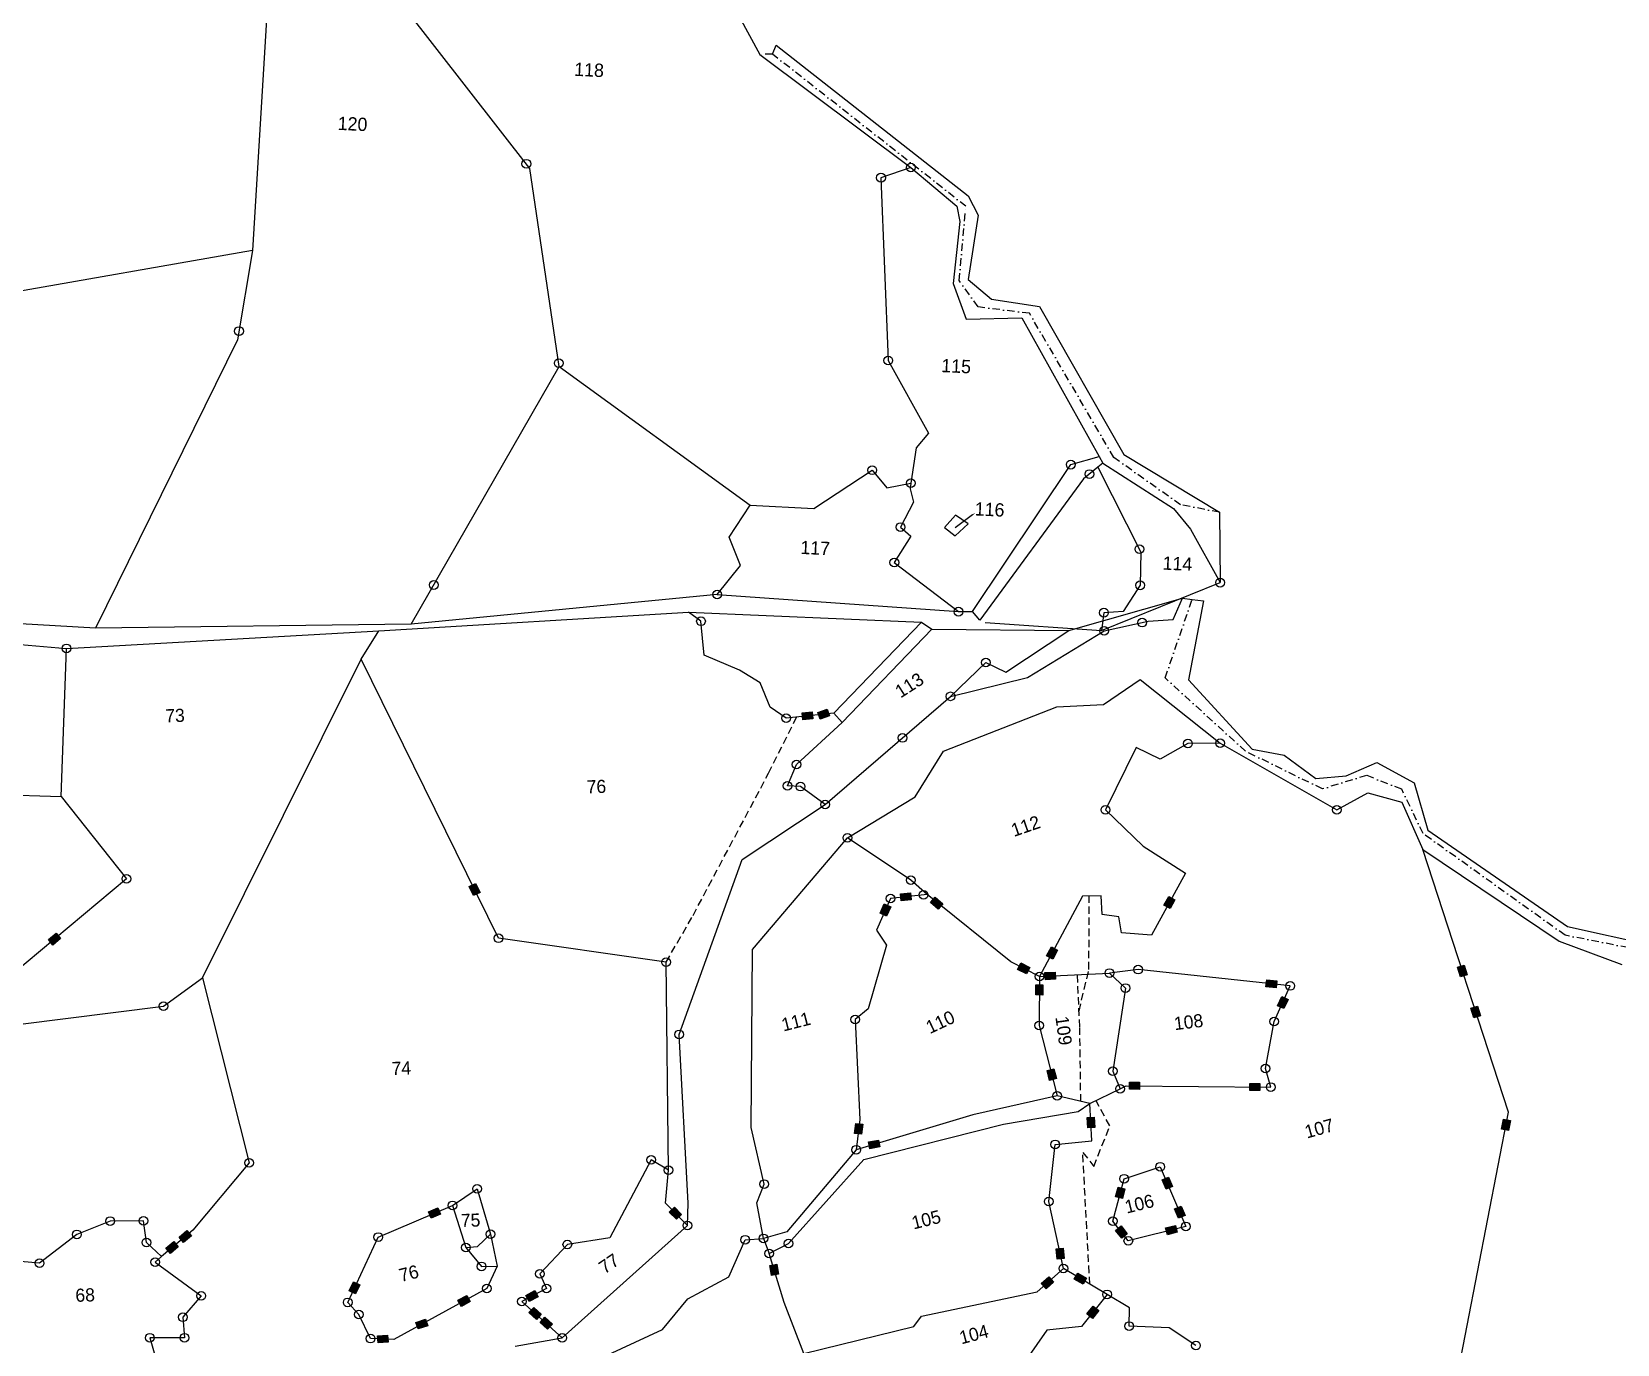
# Model space of a CAD drawing. Header units: metres. Extents: x 315549 to 321517, y 1890879 to 1895671.
# Drawn here: x 319519 to 320590, y 1892968 to 1893855 of the extents above; entities that cross this region are included whole.
import ezdxf

# ---------------------------------------------------------------- set-up
doc = ezdxf.new("R2010")
doc.units = ezdxf.units.M
doc.header["$MEASUREMENT"] = 0
doc.linetypes.add('DASHDOT', pattern=[1, 0.5, -0.25, 0, -0.25])
doc.linetypes.add('DASHED', pattern=[0.75, 0.5, -0.25])
for name, color, linetype in [('LINE_FOOTPATH', 1, 'DASHED'), ('OFF', 1, 'Continuous'), ('POLY_PARCEL', 6, 'Continuous'), ('POLY_ROAD', 30, 'Continuous'), ('POLY_WATER', 4, 'Continuous'), ('TEXT_PARCEL', 7, 'Continuous'), ('V_BOUND_LINE', 7, 'Continuous'), ('V_BOUND_STREAM_LINE', 7, 'DASHDOT')]:
    doc.layers.add(name, color=color, linetype=linetype)
doc.styles.add('TEXT_MAP', font='')
doc.styles.get('TEXT_MAP').set_extended_font_data('Kruti Dev 050')

msp = doc.modelspace()

# ---------------------------------------------------------------- hatches: boundary and pattern name
for points in [[(320046.4, 1893390.7), (320046, 1893395.4), (320039.1, 1893394.7), (320039.6, 1893390)], [(320057.7, 1893392.8), (320056.1, 1893397.2), (320049.7, 1893394.9), (320051.3, 1893390.4)], [(319817.2, 1893271.3), (319821.5, 1893273.4), (319818.4, 1893279.5), (319814.2, 1893277.4)], [(320112.8, 1893268.5), (320112.3, 1893273.2), (320105.5, 1893272.4), (320106, 1893267.7)], [(320131.1, 1893262.2), (320134.2, 1893265.7), (320129, 1893270.2), (320125.9, 1893266.7)], [(320290.9, 1893268.5), (320286.8, 1893270.8), (320283.5, 1893264.8), (320287.7, 1893262.5)], [(320091.9, 1893259.4), (320096.2, 1893257.5), (320099, 1893263.8), (320094.6, 1893265.7)], [(319538.2, 1893242.3), (319535.1, 1893246), (319529.9, 1893241.6), (319532.9, 1893237.9)], [(320204.3, 1893230.7), (320208.5, 1893228.4), (320211.7, 1893234.5), (320207.5, 1893236.7)], [(320190.8, 1893218.5), (320192.9, 1893222.7), (320186.8, 1893225.8), (320184.6, 1893221.5)], [(320210.3, 1893214.9), (320210.1, 1893219.6), (320203.2, 1893219.3), (320203.5, 1893214.5)], [(320484, 1893216.4), (320488.5, 1893217.9), (320486.4, 1893224.4), (320481.9, 1893222.9)], [(320197, 1893204.2), (320201.8, 1893204.1), (320201.8, 1893211), (320197.1, 1893211)], [(320359.3, 1893209), (320359.9, 1893213.7), (320353, 1893214.4), (320352.5, 1893209.7)], [(320360.2, 1893196.9), (320364.5, 1893195), (320367.4, 1893201.2), (320363.1, 1893203.1)], [(320493, 1893188.8), (320497.5, 1893190.2), (320495.4, 1893196.7), (320490.9, 1893195.3)], [(320206.3, 1893146.5), (320210.9, 1893147.7), (320209.2, 1893154.3), (320204.6, 1893153.1)], [(320267.1, 1893140.4), (320267.1, 1893145.2), (320260.3, 1893145.2), (320260.2, 1893140.5)], [(320348.3, 1893139.7), (320348.4, 1893144.4), (320341.5, 1893144.5), (320341.5, 1893139.7)], [(320232.1, 1893114.5), (320236.8, 1893114.8), (320236.5, 1893121.6), (320231.8, 1893121.4)], [(320511.7, 1893113.6), (320516.4, 1893112.7), (320517.7, 1893119.5), (320513, 1893120.4)], [(320074.6, 1893110.6), (320079.3, 1893110.1), (320080.1, 1893116.9), (320075.4, 1893117.4)], [(320091.6, 1893101.6), (320090.7, 1893106.2), (320083.9, 1893104.9), (320084.8, 1893100.3)], [(320285, 1893073), (320289.4, 1893074.9), (320286.7, 1893081.2), (320282.3, 1893079.3)], [(320250.9, 1893067.9), (320255.5, 1893066.7), (320257.2, 1893073.3), (320252.6, 1893074.5)], [(319794.9, 1893056.1), (319793, 1893060.5), (319786.7, 1893057.8), (319788.6, 1893053.4)], [(319954.2, 1893052.7), (319957.6, 1893056), (319952.8, 1893060.9), (319949.4, 1893057.6)], [(320293.5, 1893053.4), (320297.8, 1893055.3), (320295.1, 1893061.6), (320290.8, 1893059.7)], [(319626.6, 1893041.6), (319623.5, 1893045.2), (319618.3, 1893040.7), (319621.3, 1893037.1)], [(320255.1, 1893039.9), (320258.8, 1893042.8), (320254.6, 1893048.2), (320250.8, 1893045.2)], [(320292.5, 1893043.9), (320291.4, 1893048.5), (320284.7, 1893046.9), (320285.9, 1893042.3)], [(319617.6, 1893034), (319614.6, 1893037.6), (319609.3, 1893033.1), (319612.4, 1893029.5)], [(320211.4, 1893025.8), (320216.1, 1893026.3), (320215.4, 1893033.1), (320210.7, 1893032.7)], [(320018.4, 1893014.8), (320023.1, 1893015.6), (320022, 1893022.3), (320017.3, 1893021.5)], [(320209, 1893010.3), (320205.8, 1893013.9), (320200.7, 1893009.3), (320203.9, 1893005.8)], [(320228.9, 1893008.9), (320231.3, 1893012.9), (320225.4, 1893016.4), (320223, 1893012.3)], [(319740.3, 1893008.5), (319736, 1893010.5), (319733.1, 1893004.3), (319737.4, 1893002.3)], [(319860.8, 1893000.4), (319858.6, 1893004.5), (319852.5, 1893001.3), (319854.7, 1892997.2)], [(319814.9, 1892997.1), (319812.6, 1893001.3), (319806.6, 1892998), (319808.9, 1892993.8)], [(319859.7, 1892985.1), (319862.9, 1892988.6), (319857.8, 1892993.2), (319854.6, 1892989.7)], [(320239.5, 1892991.2), (320235.8, 1892994.1), (320231.5, 1892988.8), (320235.2, 1892985.8)], [(319786.2, 1892980.8), (319784.7, 1892985.3), (319778.2, 1892983.1), (319779.7, 1892978.6)], [(319867.2, 1892978.4), (319870.4, 1892981.9), (319865.3, 1892986.5), (319862.1, 1892982.9)], [(319759.5, 1892969.8), (319759.1, 1892974.5), (319752.3, 1892973.9), (319752.7, 1892969.2)]]:
    msp.add_hatch(color=256).paths.add_polyline_path(points)

# ---------------------------------------------------------------- linework, layer by layer
for p, q in [((320039.1, 1893394.7), (320046, 1893395.4)), ((320039.6, 1893390), (320039.1, 1893394.7)), ((320046.4, 1893390.7), (320039.6, 1893390)), ((320046, 1893395.4), (320046.4, 1893390.7)), ((320049.7, 1893394.9), (320056.1, 1893397.2)), ((320051.3, 1893390.4), (320049.7, 1893394.9)), ((320057.7, 1893392.8), (320051.3, 1893390.4)), ((320056.1, 1893397.2), (320057.7, 1893392.8)), ((319814.2, 1893277.4), (319818.4, 1893279.5)), ((319817.2, 1893271.3), (319814.2, 1893277.4)), ((319821.5, 1893273.4), (319817.2, 1893271.3)), ((319818.4, 1893279.5), (319821.5, 1893273.4)), ((320105.5, 1893272.4), (320112.3, 1893273.2)), ((320106, 1893267.7), (320105.5, 1893272.4)), ((320112.3, 1893273.2), (320112.8, 1893268.5)), ((320125.9, 1893266.7), (320129, 1893270.2)), ((320129, 1893270.2), (320134.2, 1893265.7)), ((320283.5, 1893264.8), (320286.8, 1893270.8)), ((320286.8, 1893270.8), (320290.9, 1893268.5)), ((320091.9, 1893259.4), (320094.6, 1893265.7)), ((320096.2, 1893257.5), (320091.9, 1893259.4)), ((320094.6, 1893265.7), (320099, 1893263.8)), ((320099, 1893263.8), (320096.2, 1893257.5)), ((320112.8, 1893268.5), (320106, 1893267.7)), ((320131.1, 1893262.2), (320125.9, 1893266.7)), ((320134.2, 1893265.7), (320131.1, 1893262.2)), ((320287.7, 1893262.5), (320283.5, 1893264.8)), ((320290.9, 1893268.5), (320287.7, 1893262.5)), ((319529.9, 1893241.6), (319535.1, 1893246)), ((319532.9, 1893237.9), (319529.9, 1893241.6)), ((319538.2, 1893242.3), (319532.9, 1893237.9)), ((319535.1, 1893246), (319538.2, 1893242.3)), ((320204.3, 1893230.7), (320207.5, 1893236.7)), ((320208.5, 1893228.4), (320204.3, 1893230.7)), ((320207.5, 1893236.7), (320211.7, 1893234.5)), ((320211.7, 1893234.5), (320208.5, 1893228.4)), ((320184.6, 1893221.5), (320186.8, 1893225.8)), ((320190.8, 1893218.5), (320184.6, 1893221.5)), ((320186.8, 1893225.8), (320192.9, 1893222.7)), ((320192.9, 1893222.7), (320190.8, 1893218.5)), ((320203.2, 1893219.3), (320210.1, 1893219.6)), ((320203.5, 1893214.5), (320203.2, 1893219.3)), ((320210.1, 1893219.6), (320210.3, 1893214.9)), ((320481.9, 1893222.9), (320486.4, 1893224.4)), ((320484, 1893216.4), (320481.9, 1893222.9)), ((320488.5, 1893217.9), (320484, 1893216.4)), ((320486.4, 1893224.4), (320488.5, 1893217.9)), ((320197, 1893204.2), (320197.1, 1893211)), ((320197.1, 1893211), (320201.8, 1893211)), ((320201.8, 1893211), (320201.8, 1893204.1)), ((320210.3, 1893214.9), (320203.5, 1893214.5)), ((320352.5, 1893209.7), (320353, 1893214.4)), ((320359.3, 1893209), (320352.5, 1893209.7)), ((320353, 1893214.4), (320359.9, 1893213.7)), ((320359.9, 1893213.7), (320359.3, 1893209)), ((320201.8, 1893204.1), (320197, 1893204.2)), ((320360.2, 1893196.9), (320363.1, 1893203.1)), ((320364.5, 1893195), (320360.2, 1893196.9)), ((320363.1, 1893203.1), (320367.4, 1893201.2)), ((320367.4, 1893201.2), (320364.5, 1893195)), ((320490.9, 1893195.3), (320495.4, 1893196.7)), ((320493, 1893188.8), (320490.9, 1893195.3)), ((320495.4, 1893196.7), (320497.5, 1893190.2)), ((320497.5, 1893190.2), (320493, 1893188.8)), ((320204.6, 1893153.1), (320209.2, 1893154.3)), ((320206.3, 1893146.5), (320204.6, 1893153.1)), ((320209.2, 1893154.3), (320210.9, 1893147.7)), ((320210.9, 1893147.7), (320206.3, 1893146.5)), ((320260.2, 1893140.5), (320260.3, 1893145.2)), ((320260.3, 1893145.2), (320267.1, 1893145.2)), ((320267.1, 1893145.2), (320267.1, 1893140.4)), ((320341.5, 1893144.5), (320348.4, 1893144.4)), ((320341.5, 1893139.7), (320341.5, 1893144.5)), ((320348.4, 1893144.4), (320348.3, 1893139.7)), ((320267.1, 1893140.4), (320260.2, 1893140.5)), ((320348.3, 1893139.7), (320341.5, 1893139.7)), ((320231.8, 1893121.4), (320236.5, 1893121.6)), ((320232.1, 1893114.5), (320231.8, 1893121.4)), ((320236.5, 1893121.6), (320236.8, 1893114.8)), ((320511.7, 1893113.6), (320513, 1893120.4)), ((320513, 1893120.4), (320517.7, 1893119.5)), ((320074.6, 1893110.6), (320075.4, 1893117.4)), ((320079.3, 1893110.1), (320074.6, 1893110.6)), ((320075.4, 1893117.4), (320080.1, 1893116.9)), ((320080.1, 1893116.9), (320079.3, 1893110.1)), ((320236.8, 1893114.8), (320232.1, 1893114.5)), ((320516.4, 1893112.7), (320511.7, 1893113.6)), ((320517.7, 1893119.5), (320516.4, 1893112.7)), ((320083.9, 1893104.9), (320090.7, 1893106.2)), ((320084.8, 1893100.3), (320083.9, 1893104.9)), ((320091.6, 1893101.6), (320084.8, 1893100.3)), ((320090.7, 1893106.2), (320091.6, 1893101.6)), ((320282.3, 1893079.3), (320286.7, 1893081.2)), ((320285, 1893073), (320282.3, 1893079.3)), ((320286.7, 1893081.2), (320289.4, 1893074.9)), ((320250.9, 1893067.9), (320252.6, 1893074.5)), ((320255.5, 1893066.7), (320250.9, 1893067.9)), ((320252.6, 1893074.5), (320257.2, 1893073.3)), ((320257.2, 1893073.3), (320255.5, 1893066.7)), ((320289.4, 1893074.9), (320285, 1893073)), ((319786.7, 1893057.8), (319793, 1893060.5)), ((319788.6, 1893053.4), (319786.7, 1893057.8)), ((319794.9, 1893056.1), (319788.6, 1893053.4)), ((319793, 1893060.5), (319794.9, 1893056.1)), ((319949.4, 1893057.6), (319952.8, 1893060.9)), ((319954.2, 1893052.7), (319949.4, 1893057.6)), ((319952.8, 1893060.9), (319957.6, 1893056)), ((319957.6, 1893056), (319954.2, 1893052.7)), ((320290.8, 1893059.7), (320295.1, 1893061.6)), ((320293.5, 1893053.4), (320290.8, 1893059.7)), ((320295.1, 1893061.6), (320297.8, 1893055.3)), ((319618.3, 1893040.7), (319623.5, 1893045.2)), ((319623.5, 1893045.2), (319626.6, 1893041.6)), ((320250.8, 1893045.2), (320254.6, 1893048.2)), ((320255.1, 1893039.9), (320250.8, 1893045.2)), ((320254.6, 1893048.2), (320258.8, 1893042.8)), ((320284.7, 1893046.9), (320291.4, 1893048.5)), ((320285.9, 1893042.3), (320284.7, 1893046.9)), ((320291.4, 1893048.5), (320292.5, 1893043.9)), ((320297.8, 1893055.3), (320293.5, 1893053.4)), ((319609.3, 1893033.1), (319614.6, 1893037.6)), ((319614.6, 1893037.6), (319617.6, 1893034)), ((319621.3, 1893037.1), (319618.3, 1893040.7)), ((319626.6, 1893041.6), (319621.3, 1893037.1)), ((320258.8, 1893042.8), (320255.1, 1893039.9)), ((320292.5, 1893043.9), (320285.9, 1893042.3)), ((319612.4, 1893029.5), (319609.3, 1893033.1)), ((319617.6, 1893034), (319612.4, 1893029.5)), ((320210.7, 1893032.7), (320215.4, 1893033.1)), ((320211.4, 1893025.8), (320210.7, 1893032.7)), ((320216.1, 1893026.3), (320211.4, 1893025.8)), ((320215.4, 1893033.1), (320216.1, 1893026.3)), ((320017.3, 1893021.5), (320022, 1893022.3)), ((320018.4, 1893014.8), (320017.3, 1893021.5)), ((320023.1, 1893015.6), (320018.4, 1893014.8)), ((320022, 1893022.3), (320023.1, 1893015.6)), ((320200.7, 1893009.3), (320205.8, 1893013.9)), ((320205.8, 1893013.9), (320209, 1893010.3)), ((320223, 1893012.3), (320225.4, 1893016.4)), ((320225.4, 1893016.4), (320231.3, 1893012.9)), ((320231.3, 1893012.9), (320228.9, 1893008.9)), ((319733.1, 1893004.3), (319736, 1893010.5)), ((319737.4, 1893002.3), (319733.1, 1893004.3)), ((319736, 1893010.5), (319740.3, 1893008.5)), ((319740.3, 1893008.5), (319737.4, 1893002.3)), ((319852.5, 1893001.3), (319858.6, 1893004.5)), ((319858.6, 1893004.5), (319860.8, 1893000.4)), ((320203.9, 1893005.8), (320200.7, 1893009.3)), ((320209, 1893010.3), (320203.9, 1893005.8)), ((320228.9, 1893008.9), (320223, 1893012.3)), ((319806.6, 1892998), (319812.6, 1893001.3)), ((319808.9, 1892993.8), (319806.6, 1892998)), ((319814.9, 1892997.1), (319808.9, 1892993.8)), ((319812.6, 1893001.3), (319814.9, 1892997.1)), ((319854.7, 1892997.2), (319852.5, 1893001.3)), ((319854.6, 1892989.7), (319857.8, 1892993.2)), ((319860.8, 1893000.4), (319854.7, 1892997.2)), ((319857.8, 1892993.2), (319862.9, 1892988.6)), ((320231.5, 1892988.8), (320235.8, 1892994.1)), ((320235.8, 1892994.1), (320239.5, 1892991.2)), ((319778.2, 1892983.1), (319784.7, 1892985.3)), ((319779.7, 1892978.6), (319778.2, 1892983.1)), ((319786.2, 1892980.8), (319779.7, 1892978.6)), ((319784.7, 1892985.3), (319786.2, 1892980.8)), ((319859.7, 1892985.1), (319854.6, 1892989.7)), ((319862.9, 1892988.6), (319859.7, 1892985.1)), ((319862.1, 1892982.9), (319865.3, 1892986.5)), ((319867.2, 1892978.4), (319862.1, 1892982.9)), ((319865.3, 1892986.5), (319870.4, 1892981.9)), ((319870.4, 1892981.9), (319867.2, 1892978.4)), ((320235.2, 1892985.8), (320231.5, 1892988.8)), ((320239.5, 1892991.2), (320235.2, 1892985.8)), ((319752.3, 1892973.9), (319759.1, 1892974.5)), ((319752.7, 1892969.2), (319752.3, 1892973.9)), ((319759.1, 1892974.5), (319759.5, 1892969.8)), ((319759.5, 1892969.8), (319752.7, 1892969.2))]:
    msp.add_line(p, q)
msp.add_lwpolyline([(320154.3, 1893528.4), (320142.4, 1893519.6)])
for centre, radius in [((319852.8, 1893765.6), 2.97), ((320112.6, 1893763.1), 2.97), ((320092.4, 1893756.2), 2.97), ((319658.7, 1893652.6), 2.97), ((320097.3, 1893632.7), 2.97), ((319874.7, 1893630.9), 2.97), ((320086.5, 1893558.6), 2.97), ((320220.6, 1893562.4), 2.97), ((320112.6, 1893549.9), 2.97), ((320233.2, 1893556), 2.97), ((320105.6, 1893520.2), 2.97), ((320267, 1893505.3), 2.97), ((320101.4, 1893496.3), 2.97), ((319790.3, 1893481.1), 2.97), ((320321.5, 1893482.7), 2.97), ((319981.7, 1893474.7), 2.97), ((320267.5, 1893480.9), 2.97), ((320144.8, 1893463.1), 2.97), ((320243, 1893462.4), 2.97), ((319970.8, 1893456.6), 2.93), ((320243.2, 1893450.2), 2.93), ((320268.9, 1893455.7), 2.93), ((319542.2, 1893438.3), 2.93), ((320163.2, 1893428.8), 2.93), ((320139.4, 1893405.9), 2.93), ((320028.4, 1893391.2), 2.93), ((320106.9, 1893377.8), 2.93), ((320321.5, 1893374.3), 2.93), ((320299.8, 1893374), 2.93), ((320035.3, 1893359.9), 2.93), ((320029.2, 1893345.5), 2.93), ((320038.1, 1893344.9), 2.93), ((320054.7, 1893332.9), 2.93), ((320244, 1893329.3), 2.93), ((320400.3, 1893329.3), 2.93), ((320069.7, 1893310.3), 2.93), ((319582.6, 1893282.6), 2.93), ((320112.6, 1893281.8), 2.93), ((320098.8, 1893269.3), 2.93), ((320121.2, 1893271.8), 2.93), ((319834, 1893242.5), 2.93), ((319947.2, 1893226.3), 2.93), ((320199.5, 1893216.7), 2.93), ((320246.7, 1893219), 2.93), ((320266.1, 1893221.3), 2.93), ((320257.5, 1893208.9), 2.93), ((320368.9, 1893210.3), 2.93), ((319607.7, 1893196.7), 2.93), ((320075, 1893187.7), 2.93), ((320199.2, 1893183.6), 2.93), ((320358, 1893186.3), 2.93), ((319956.1, 1893177.6), 2.93), ((320249, 1893152.8), 2.93), ((320352.2, 1893154.5), 2.93), ((320253.9, 1893140.8), 2.93), ((320355.7, 1893142), 2.93), ((320211.4, 1893136.1), 2.93), ((320075.7, 1893099.7), 2.93), ((320210.1, 1893103.3), 2.93), ((319665.6, 1893090.8), 2.93), ((319937.2, 1893092.9), 2.93), ((319948.9, 1893085.9), 2.93), ((320281.1, 1893088.2), 2.93), ((320013.5, 1893076.5), 2.93), ((320256.6, 1893080.1), 2.93), ((319819.5, 1893073.3), 2.93), ((320205.7, 1893064.7), 2.93), ((319802.9, 1893062.1), 2.93), ((319549.2, 1893042.5), 2.93), ((319571.7, 1893051.5), 2.93), ((319594.1, 1893051.7), 2.93), ((319828.6, 1893042.6), 2.93), ((319961.6, 1893048.5), 2.93), ((320249, 1893051.4), 2.93), ((320298.4, 1893047.9), 2.93), ((319596.1, 1893037), 2.93), ((319752.8, 1893040.7), 2.93), ((319811.9, 1893033.7), 2.93), ((319880.5, 1893035.7), 2.93), ((320000.7, 1893038.9), 2.93), ((320013, 1893039.8), 2.93), ((320029.9, 1893036.4), 2.93), ((320259.5, 1893038.1), 2.93), ((319524, 1893023), 2.93), ((319602, 1893023.8), 2.93), ((319822.6, 1893020.9), 2.93), ((320016.8, 1893029.6), 2.93), ((319861.9, 1893015.8), 2.93), ((320215.6, 1893019.5), 2.93), ((319633.2, 1893001), 2.93), ((319826.1, 1893005.9), 2.93), ((319866.4, 1893006), 2.93), ((320245.1, 1893002), 2.93), ((319732.1, 1892996.6), 2.93), ((319849.8, 1892997.2), 2.93), ((319620.7, 1892986.5), 2.93), ((319739.7, 1892988.4), 2.93), ((320260, 1892980.6), 2.93), ((319598.4, 1892972.7), 2.93), ((319621.9, 1892972.7), 2.93), ((319747.6, 1892972.1), 2.93), ((319877.1, 1892972.6), 2.93), ((320305.2, 1892967.5), 2.93)]:
    msp.add_circle(centre, radius)
msp.add_solid([(320154, 1893528.8), (320156.3, 1893529.9), (320154.5, 1893528.1)])
at = {"layer": 'LINE_FOOTPATH', "ltscale": 10}
for p, q in [((320016.5, 1893354), (320035.4, 1893391.9)), ((319965.4, 1893257.9), (320016.5, 1893354)), ((320232.9, 1893221.5), (320233, 1893271.1)), ((319947.2, 1893226.3), (319965.4, 1893257.9)), ((320226.7, 1893182.7), (320225.1, 1893218)), ((320226.2, 1893193.3), (320232.9, 1893221.5)), ((320227.4, 1893132.3), (320226.7, 1893182.7)), ((320247, 1893115.8), (320237.7, 1893132.8)), ((320236.2, 1893088.4), (320247, 1893115.8)), ((320233.5, 1893008.9), (320228.7, 1893097.8)), ((320228.7, 1893097.8), (320236.2, 1893088.4))]:
    msp.add_line(p, q, dxfattribs=at)
at = {"layer": 'OFF'}
for p, q in [((320019.2, 1893839.6), (320021.6, 1893845.7)), ((320321.1, 1893530.3), (320321.5, 1893482.7)), ((319981.7, 1893474.7), (319774.9, 1893454.7)), ((319981.7, 1893474.7), (320144.8, 1893463.1)), ((320241.4, 1893450.4), (320321.5, 1893482.7)), ((319561.7, 1893452), (319355.8, 1893463.5)), ((319753.1, 1893450.2), (319962.3, 1893462.8)), ((319962.3, 1893462.8), (320119.8, 1893456.1)), ((320219.2, 1893450.4), (320296.2, 1893472.3)), ((320296.2, 1893472.3), (320302.7, 1893471.4)), ((320302.7, 1893471.4), (320310.2, 1893470.4)), ((319339.5, 1893455.7), (319542.2, 1893438.3)), ((319774.9, 1893454.7), (319561.7, 1893452)), ((320119.8, 1893456.1), (320126.8, 1893451.2)), ((320162.8, 1893455.7), (320241.4, 1893450.4)), ((319542.2, 1893438.3), (319753.1, 1893450.2)), ((320126.8, 1893451.2), (320219.2, 1893450.4)), ((320266.1, 1893221.3), (320246.7, 1893219)), ((320013, 1893039.8), (320016.8, 1893029.6))]:
    msp.add_line(p, q, dxfattribs=at)
at = {"layer": 'POLY_PARCEL'}
for p, q in [((319686.9, 1894026.5), (319667.9, 1893707)), ((319855.2, 1893762.5), (319771.2, 1893870.3)), ((320112.6, 1893763.1), (320092.4, 1893756.2)), ((319875, 1893628.6), (319855.2, 1893762.5)), ((320092.4, 1893756.2), (320097.3, 1893632.7)), ((319667.9, 1893707), (319429.1, 1893665.2)), ((319667.9, 1893707), (319657.7, 1893646.7)), ((319657.7, 1893646.7), (319561.7, 1893452)), ((319774.9, 1893454.7), (319875, 1893628.6)), ((319875, 1893628.6), (320004.1, 1893535.1)), ((320097.3, 1893632.7), (320124.6, 1893583.6)), ((320124.6, 1893583.6), (320116.1, 1893573.7)), ((320116.1, 1893573.7), (320112.6, 1893549.9)), ((320238.9, 1893560.6), (320268, 1893503.2)), ((320047.1, 1893532.7), (320086.5, 1893558.6)), ((320086.5, 1893558.6), (320096.4, 1893546.8)), ((320096.4, 1893546.8), (320112.6, 1893549.9)), ((320112.6, 1893549.9), (320112, 1893546.1)), ((320112, 1893546.1), (320114.4, 1893537)), ((319989.8, 1893513.3), (320004.1, 1893535.1)), ((320004.1, 1893535.1), (320047.1, 1893532.7)), ((320114.4, 1893537), (320105.6, 1893520.2)), ((320142.7, 1893528.3), (320135.2, 1893519.9)), ((320151.2, 1893522.3), (320142.7, 1893528.3)), ((320105.6, 1893520.2), (320112.5, 1893514)), ((320135.2, 1893519.9), (320142.4, 1893514.2)), ((320142.4, 1893514.2), (320151.2, 1893522.3)), ((319997.5, 1893494.3), (319989.8, 1893513.3)), ((320112.5, 1893514), (320101.4, 1893496.3)), ((320101.4, 1893496.3), (320144.8, 1893463.1)), ((320268, 1893503.2), (320267.5, 1893480.9)), ((319981.7, 1893474.7), (319997.5, 1893494.3)), ((320267.5, 1893480.9), (320256, 1893463.3)), ((319970.8, 1893456.6), (319962.3, 1893462.8)), ((320144.8, 1893463.1), (320154.2, 1893463.3)), ((320256, 1893463.3), (320243, 1893462.4)), ((319973, 1893433.6), (319970.8, 1893456.6)), ((320243, 1893462.4), (320241.4, 1893450.4)), ((319741.3, 1893431), (319753.1, 1893450.2)), ((320176.8, 1893422.2), (320219.2, 1893450.4)), ((319538.5, 1893338.3), (319542.2, 1893438.3)), ((319662.3, 1893272.7), (319741.3, 1893431)), ((319834, 1893242.5), (319741.3, 1893431)), ((319996.8, 1893423.5), (319973, 1893433.6)), ((320010.7, 1893415.1), (319996.8, 1893423.5)), ((320139.4, 1893405.9), (320163.2, 1893428.8)), ((320163.2, 1893428.8), (320176.8, 1893422.2)), ((320017.5, 1893398.5), (320010.7, 1893415.1)), ((320028.4, 1893391.2), (320017.5, 1893398.5)), ((320060.5, 1893394.5), (320028.4, 1893391.2)), ((320035.3, 1893359.9), (320066.2, 1893388.2)), ((320264.9, 1893371.3), (320244, 1893329.3)), ((320281.1, 1893363.5), (320264.9, 1893371.3)), ((320299.8, 1893374), (320281.1, 1893363.5)), ((320321.5, 1893374.3), (320299.8, 1893374)), ((320029.2, 1893345.5), (320035.3, 1893359.9)), ((320038.1, 1893344.9), (320029.2, 1893345.5)), ((320054.7, 1893332.9), (320038.1, 1893344.9)), ((319367.4, 1893343.6), (319538.5, 1893338.3)), ((319538.5, 1893338.3), (319582.6, 1893282.6)), ((320244, 1893329.3), (320269.5, 1893304.6)), ((320112.6, 1893281.8), (320069.7, 1893310.3)), ((320269.5, 1893304.6), (320298.1, 1893286.5)), ((320516.3, 1893125), (320458.5, 1893302.4)), ((319582.6, 1893282.6), (319479.7, 1893196.5)), ((320123.5, 1893272.1), (320112.6, 1893281.8)), ((320298.1, 1893286.5), (320275.1, 1893244.6)), ((319634, 1893215.8), (319662.3, 1893272.7)), ((320123.5, 1893272.1), (320098.8, 1893269.3)), ((320180.1, 1893226.5), (320123.5, 1893272.1)), ((320228.5, 1893271), (320199.5, 1893216.7)), ((320241.1, 1893271.2), (320228.5, 1893271)), ((320241.9, 1893258.5), (320241.1, 1893271.2)), ((320098.8, 1893269.3), (320089.4, 1893248)), ((320253.1, 1893256.9), (320241.9, 1893258.5)), ((320254.9, 1893246.2), (320253.1, 1893256.9)), ((319947.2, 1893226.3), (319834, 1893242.5)), ((320096.2, 1893237.8), (320083.8, 1893194.8)), ((320089.4, 1893248), (320096.2, 1893237.8)), ((320275.1, 1893244.6), (320254.9, 1893246.2)), ((319948.9, 1893085.9), (319947.2, 1893226.3)), ((320199.5, 1893216.7), (320180.1, 1893226.5)), ((320199.5, 1893216.7), (320199.2, 1893183.6)), ((320199.5, 1893216.7), (320246.7, 1893219)), ((320246.7, 1893219), (320257.5, 1893208.9)), ((320368.9, 1893210.3), (320266.1, 1893221.3)), ((319607.7, 1893196.7), (319634, 1893215.8)), ((319634, 1893215.8), (319665.6, 1893090.8)), ((320257.5, 1893208.9), (320249, 1893152.8)), ((320358, 1893186.3), (320368.9, 1893210.3)), ((319509.3, 1893184.3), (319607.7, 1893196.7)), ((320083.8, 1893194.8), (320075, 1893187.7)), ((320075, 1893187.7), (320078.1, 1893120.1)), ((320352.2, 1893154.5), (320358, 1893186.3)), ((320199.2, 1893183.6), (320211.4, 1893136.1)), ((320249, 1893152.8), (320253.9, 1893140.8)), ((320355.7, 1893142), (320352.2, 1893154.5)), ((320253.9, 1893140.8), (320258.1, 1893142.9)), ((320258.1, 1893142.9), (320355.7, 1893142)), ((320233.6, 1893130.9), (320253.9, 1893140.8)), ((320234.9, 1893105.7), (320233.6, 1893130.9)), ((320078.1, 1893120.1), (320075.7, 1893099.7)), ((320469.2, 1892882.2), (320516.3, 1893125)), ((320205.7, 1893064.7), (320210.1, 1893103.3)), ((320210.1, 1893103.3), (320234.9, 1893105.7)), ((319665.6, 1893090.8), (319627.4, 1893045.4)), ((319937.2, 1893092.9), (319909.2, 1893040.1)), ((319948.9, 1893085.9), (319937.2, 1893092.9)), ((320256.6, 1893080.1), (320281.1, 1893088.2)), ((320281.1, 1893088.2), (320298.4, 1893047.9)), ((319946.8, 1893063.6), (319948.9, 1893085.9)), ((320249, 1893051.4), (320256.6, 1893080.1)), ((319802.9, 1893062.1), (319819.5, 1893073.3)), ((319819.5, 1893073.3), (319828.6, 1893042.6)), ((319752.8, 1893040.7), (319802.9, 1893062.1)), ((319802.9, 1893062.1), (319811.9, 1893033.7)), ((319961.6, 1893048.5), (319946.8, 1893063.6)), ((320215.6, 1893019.5), (320205.7, 1893064.7)), ((319571.7, 1893051.5), (319549.2, 1893042.5)), ((319594.1, 1893051.7), (319571.7, 1893051.5)), ((319596.1, 1893037), (319594.1, 1893051.7)), ((319627.4, 1893045.4), (319606.4, 1893027.5)), ((320259.5, 1893038.1), (320249, 1893051.4)), ((320298.4, 1893047.9), (320259.5, 1893038.1)), ((319549.2, 1893042.5), (319524, 1893023)), ((319606.4, 1893027.5), (319596.1, 1893037)), ((319732.1, 1892996.6), (319752.8, 1893040.7)), ((319811.9, 1893033.7), (319819.8, 1893034.4)), ((319819.8, 1893034.4), (319828.6, 1893042.6)), ((319828.6, 1893042.6), (319833, 1893021)), ((319880.5, 1893035.7), (319861.9, 1893015.8)), ((319909.2, 1893040.1), (319880.5, 1893035.7)), ((319524, 1893023), (319484.8, 1893026.6)), ((319606.4, 1893027.5), (319602, 1893023.8)), ((319602, 1893023.8), (319633.2, 1893001)), ((319811.9, 1893033.7), (319822.6, 1893020.9)), ((320027, 1892996.5), (320016.8, 1893029.6)), ((319822.6, 1893020.9), (319833, 1893021)), ((319833, 1893021), (319826.1, 1893005.9)), ((319861.9, 1893015.8), (319866.4, 1893006)), ((320197.9, 1893003.6), (320215.6, 1893019.5)), ((320245.1, 1893002), (320215.6, 1893019.5)), ((319826.1, 1893005.9), (319763.3, 1892971.6)), ((319866.4, 1893006), (319849.8, 1892997.2)), ((320119.7, 1892987.3), (320197.9, 1893003.6)), ((319633.2, 1893001), (319620.7, 1892986.5)), ((319739.7, 1892988.4), (319732.1, 1892996.6)), ((319849.8, 1892997.2), (319877.1, 1892972.6)), ((320040.3, 1892962), (320027, 1892996.5)), ((320245.1, 1893002), (320227.8, 1892980.3)), ((320260.4, 1892993), (320245.1, 1893002)), ((320260, 1892980.6), (320260.4, 1892993)), ((319620.7, 1892986.5), (319621.9, 1892972.7)), ((319747.6, 1892972.1), (319739.7, 1892988.4)), ((320114.7, 1892980.3), (320119.7, 1892987.3)), ((319621.9, 1892972.7), (319598.4, 1892972.7)), ((319598.4, 1892972.7), (319604.9, 1892950.2)), ((319763.3, 1892971.6), (319747.6, 1892972.1)), ((320040.3, 1892962), (320114.7, 1892980.3)), ((320204.4, 1892977.7), (320190.9, 1892958.5)), ((320227.8, 1892980.3), (320204.4, 1892977.7)), ((320287.1, 1892979.3), (320260, 1892980.6)), ((320305.2, 1892967.5), (320287.1, 1892979.3))]:
    msp.add_line(p, q, dxfattribs=at)
at = {"layer": 'POLY_ROAD'}
for p, q in [((320060.5, 1893394.5), (320119.8, 1893456.1)), ((320066.2, 1893388.2), (320126.8, 1893451.2)), ((320066.2, 1893388.2), (320060.5, 1893394.5)), ((320211.4, 1893136.1), (320154.4, 1893123.2)), ((320233.6, 1893130.9), (320211.4, 1893136.1)), ((320225.6, 1893125.4), (320233.6, 1893130.9)), ((320154.4, 1893123.2), (320075.7, 1893099.7)), ((320175.2, 1893116.9), (320225.6, 1893125.4)), ((320080.8, 1893093.1), (320175.2, 1893116.9)), ((320075.7, 1893099.7), (320028.8, 1893044.2)), ((320029.9, 1893036.4), (320080.8, 1893093.1)), ((320028.8, 1893044.2), (320013, 1893039.8)), ((320016.8, 1893029.6), (320029.9, 1893036.4))]:
    msp.add_line(p, q, dxfattribs=at)
at = {"layer": 'POLY_WATER'}
for p, q in [((320010.5, 1893839.5), (320112.6, 1893763.1)), ((320021.6, 1893845.7), (320151.2, 1893744)), ((320112.6, 1893763.1), (320143.6, 1893736.9)), ((320151.2, 1893744), (320158, 1893730.9)), ((320143.6, 1893736.9), (320145.6, 1893726.7)), ((320158, 1893730.9), (320151.3, 1893687.5)), ((320145.6, 1893726.7), (320141.1, 1893684.8)), ((320141.1, 1893684.8), (320150, 1893660.7)), ((320151.3, 1893687.5), (320167.1, 1893674.1)), ((320167.1, 1893674.1), (320199.5, 1893669.1)), ((320199.5, 1893669.1), (320256.5, 1893569.2)), ((320150, 1893660.7), (320187.6, 1893661.6)), ((320187.6, 1893661.6), (320239.8, 1893567.8)), ((320154.2, 1893463.3), (320220.6, 1893562.4)), ((320220.6, 1893562.4), (320239.8, 1893567.8)), ((320238.9, 1893560.6), (320229.3, 1893552.8)), ((320242.3, 1893563.3), (320238.9, 1893560.6)), ((320239.8, 1893567.8), (320242.3, 1893563.3)), ((320242.3, 1893563.3), (320290.1, 1893532.8)), ((320256.5, 1893569.2), (320321.1, 1893530.3)), ((320229.3, 1893552.8), (320159.2, 1893457.4)), ((320290.1, 1893532.8), (320301.5, 1893518.7)), ((320301.5, 1893518.7), (320321.5, 1893482.7)), ((320159.2, 1893457.4), (320154.2, 1893463.3)), ((320289.7, 1893457.9), (320296.2, 1893472.3)), ((320310.2, 1893470.4), (320300.1, 1893417)), ((320243.2, 1893450.2), (320272.8, 1893456.6)), ((320272.8, 1893456.6), (320289.7, 1893457.9)), ((320191.4, 1893418.7), (320243.2, 1893450.2)), ((320139.4, 1893405.9), (320191.4, 1893418.7)), ((320242.7, 1893400.4), (320267.4, 1893417.2)), ((320267.4, 1893417.2), (320321.5, 1893374.3)), ((320300.1, 1893417), (320343.1, 1893370.3)), ((320054.7, 1893332.9), (320139.4, 1893405.9)), ((320134.6, 1893368.8), (320211.2, 1893398.7)), ((320211.2, 1893398.7), (320242.7, 1893400.4)), ((320115.6, 1893338), (320134.6, 1893368.8)), ((320321.5, 1893374.3), (320400.3, 1893329.3)), ((320343.1, 1893370.3), (320364.8, 1893366.2)), ((320364.8, 1893366.2), (320386.1, 1893350.3)), ((320406.7, 1893352.1), (320427.4, 1893361.3)), ((320427.4, 1893361.3), (320452.6, 1893347.4)), ((320386.1, 1893350.3), (320406.7, 1893352.1)), ((320452.6, 1893347.4), (320461.9, 1893315.6)), ((320069.7, 1893310.3), (320115.6, 1893338)), ((320400.3, 1893329.3), (320421.4, 1893340.7)), ((320421.4, 1893340.7), (320444.3, 1893334.4)), ((320444.3, 1893334.4), (320458.5, 1893302.4)), ((319998.7, 1893295.8), (320054.7, 1893332.9)), ((320461.9, 1893315.6), (320556.2, 1893250.4)), ((320005.6, 1893234.9), (320069.7, 1893310.3)), ((320458.5, 1893302.4), (320550.6, 1893240.6)), ((319956.1, 1893177.6), (319998.7, 1893295.8)), ((320556.2, 1893250.4), (320621.2, 1893236)), ((320550.6, 1893240.6), (320593, 1893224.7)), ((320004.6, 1893114.6), (320005.6, 1893234.9)), ((319962.1, 1893063.5), (319956.1, 1893177.6)), ((320013.5, 1893076.5), (320004.6, 1893114.6)), ((320008.5, 1893063.7), (320013.5, 1893076.5)), ((319961.6, 1893048.5), (319962.1, 1893063.5)), ((320013, 1893039.8), (320008.5, 1893063.7)), ((319877.1, 1892972.6), (319961.6, 1893048.5)), ((319989.6, 1893013.8), (320000.7, 1893038.9)), ((320000.7, 1893038.9), (320013, 1893039.8)), ((319962, 1892999), (319989.6, 1893013.8)), ((319944.9, 1892978.2), (319962, 1892999)), ((319845.3, 1892966.9), (319877.1, 1892972.6)), ((319907.9, 1892961.2), (319944.9, 1892978.2))]:
    msp.add_line(p, q, dxfattribs=at)
at = {"layer": 'V_BOUND_LINE'}
msp.add_line((319932.6, 1893982.5), (320010.5, 1893839.5), dxfattribs=at)
at = {"layer": 'V_BOUND_STREAM_LINE', "ltscale": 10}
for p, q in [((320019.2, 1893839.6), (320010.5, 1893839.5)), ((320149.8, 1893736.9), (320019.2, 1893839.6)), ((320145.2, 1893686.7), (320149.8, 1893736.9)), ((320158, 1893668.9), (320145.2, 1893686.7)), ((320192.7, 1893664.6), (320158, 1893668.9)), ((320249.7, 1893567.2), (320192.7, 1893664.6)), ((320294.8, 1893535.3), (320249.7, 1893567.2)), ((320321.1, 1893530.3), (320294.8, 1893535.3)), ((320284.3, 1893418.4), (320302.7, 1893471.4)), ((320338.7, 1893368.8), (320284.3, 1893418.4)), ((320390.6, 1893343.4), (320338.7, 1893368.8)), ((320420.5, 1893352.5), (320390.6, 1893343.4)), ((320444.2, 1893343.1), (320420.5, 1893352.5)), ((320458.6, 1893313.2), (320444.2, 1893343.1)), ((320554.6, 1893244.6), (320458.6, 1893313.2)), ((320686.4, 1893218.7), (320554.6, 1893244.6))]:
    msp.add_line(p, q, dxfattribs=at)

# ---------------------------------------------------------------- texts
at = {"layer": 'TEXT_PARCEL', "style": 'TEXT_MAP'}
for s, height, rotation, p in [('118', 8.98, 357.4124, (319885, 1893825)), ('120', 8.98, 357.4124, (319725.2, 1893788.5)), ('115', 8.98, 357.4124, (320133, 1893624.9)), ('116', 8.98, 357.4124, (320155.6, 1893528.1)), ('117', 8.98, 357.4124, (320037.8, 1893502.1)), ('114', 8.98, 357.4124, (320282.5, 1893491.5)), ('113', 8.86, 32.5403, (320105.6, 1893404.4)), ('73', 8.86, 1.9302, (319609, 1893388.3)), ('76', 8.86, 1.9302, (319893.7, 1893340.3)), ('112', 8.86, 19.0069, (320182.2, 1893310.9)), ('111', 8.86, 14.1758, (320026.5, 1893179.5)), ('110', 8.86, 25.0953, (320125.4, 1893177.7)), ('109', 8.86, 277.6979, (320210.2, 1893189.3)), ('108', 8.86, 6.892, (320290.9, 1893180.4)), ('74', 8.86, 1.9302, (319761.9, 1893150.1)), ('107', 8.86, 15.4049, (320380.1, 1893107.2)), ('106', 8.86, 13.8876, (320258.4, 1893056.5)), ('75', 8.86, 1.9302, (319808.7, 1893047.4)), ('105', 8.86, 13.9228, (320114.4, 1893045.8)), ('77', 8.86, 34.1641, (319905.7, 1893015.4)), ('76', 8.86, 14.1116, (319768.1, 1893010.3)), ('68', 8.86, 1.9302, (319548.3, 1892996.9)), ('104', 8.86, 14.7851, (320146.7, 1892968.2))]:
    msp.add_text(s, height=height, rotation=rotation, dxfattribs=at).set_placement(p)

doc.saveas('drawing.dxf')
